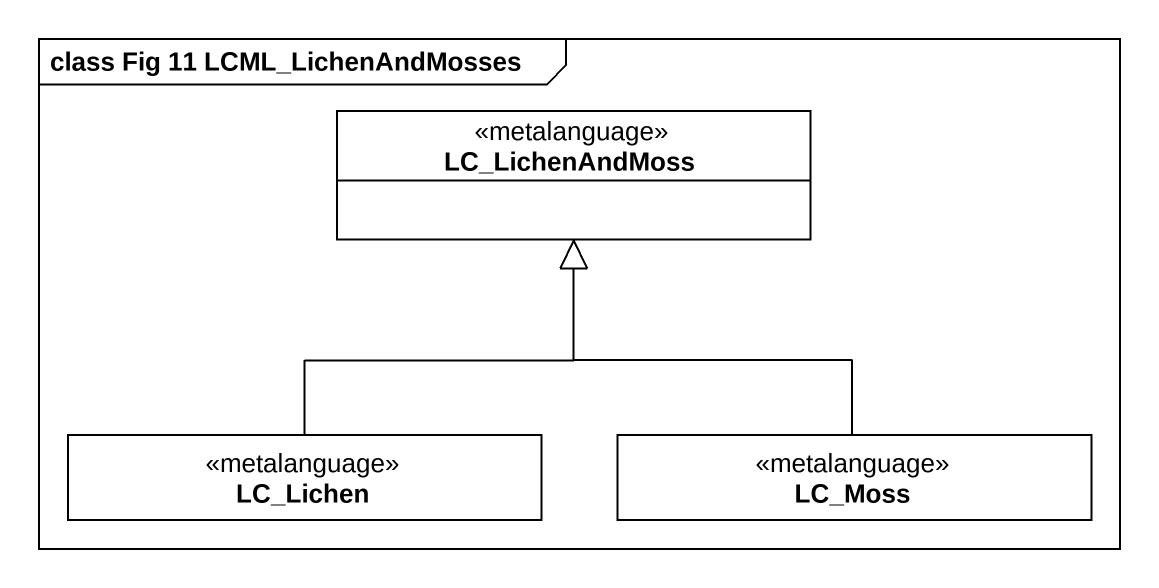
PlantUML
@startuml
mainframe class Fig 11 LCML_LichenAndMosses
hide circle
hide empty members
class LC_LichenAndMoss <<metalanguage>> #FFFFFF
class LC_Lichen <<metalanguage>> #FFFFFF
class LC_Moss <<metalanguage>> #FFFFFF
LC_Lichen -up-|> LC_LichenAndMoss
LC_Moss -up-|> LC_LichenAndMoss
@enduml
